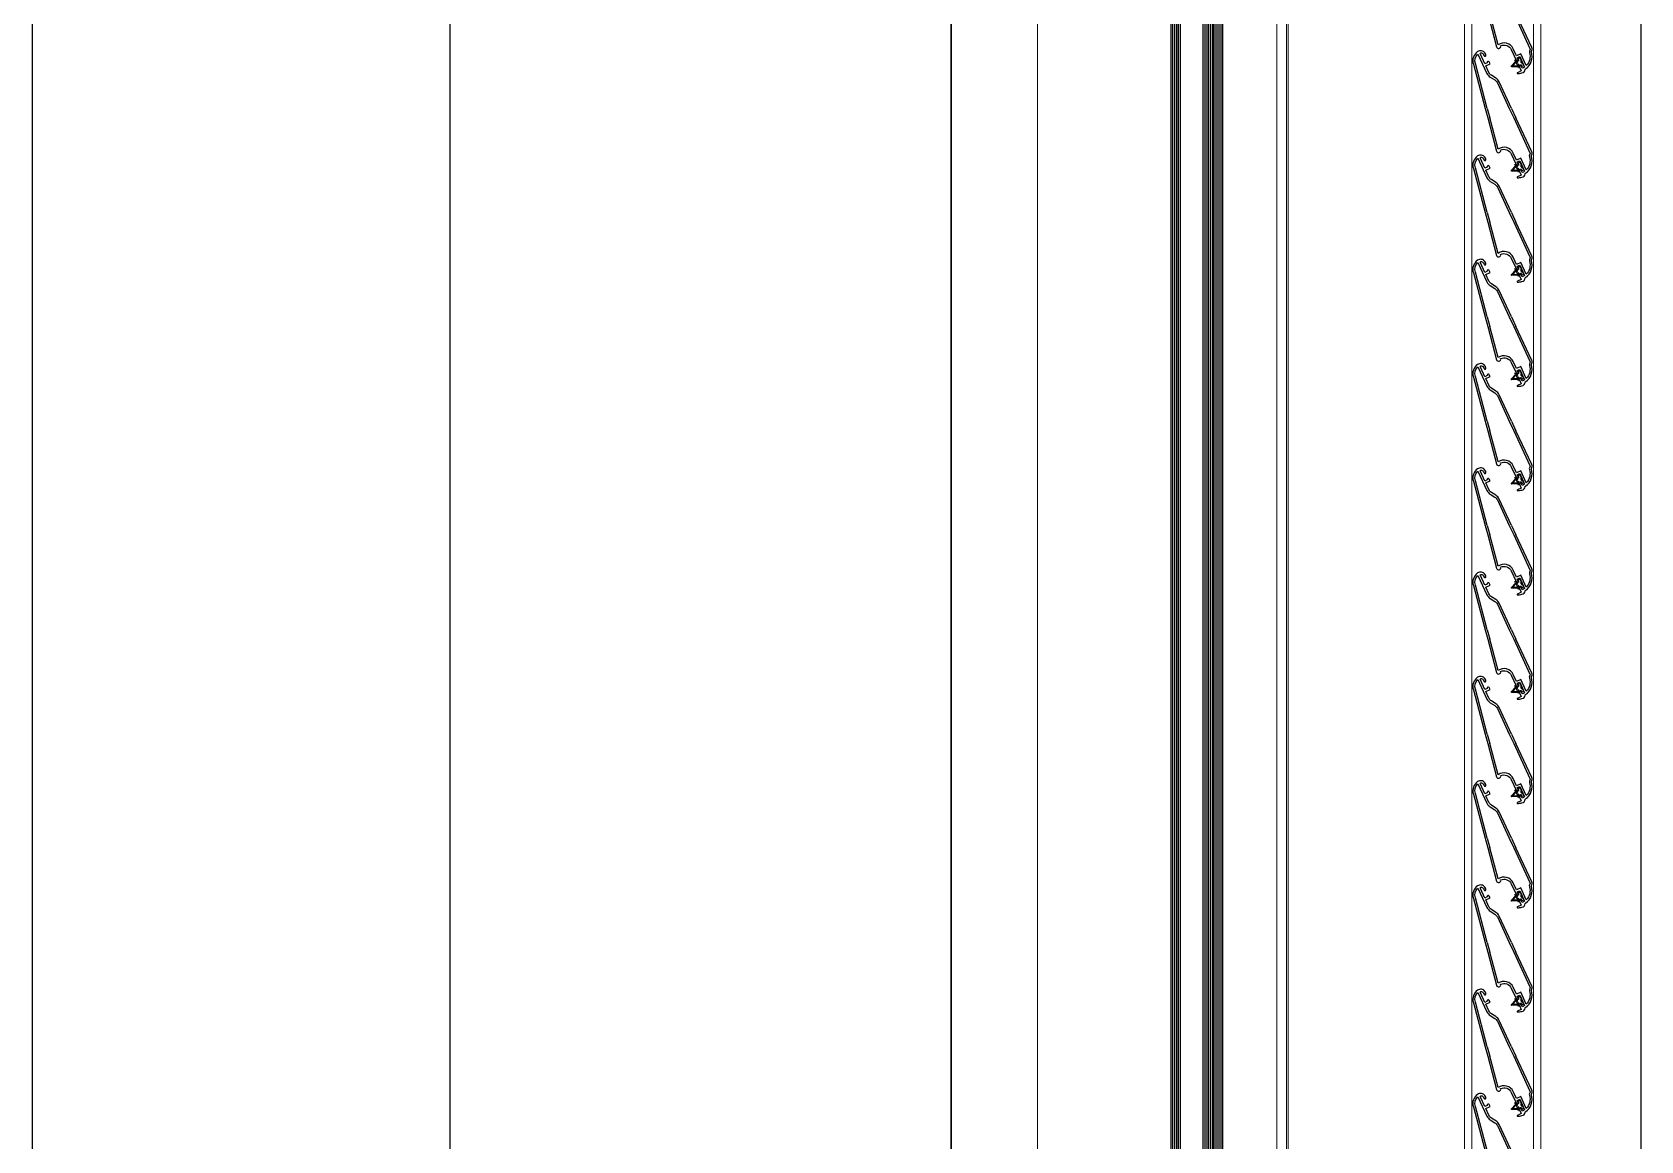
# Model space of a CAD drawing. Header units: millimetres. Extents: x 1251.1 to 1334.1, y 1577.6 to 1641.3.
# Drawn here: x 1298.861 to 1299.561, y 1598.32 to 1598.802 of the extents above; entities that cross this region are included whole.
import ezdxf

# ---------------------------------------------------------------- set-up
doc = ezdxf.new("R2010")
doc.units = ezdxf.units.MM
doc.linetypes.add('CONTINUA', pattern=[0])
for name, color, linetype in [('GUARNIZIONI', 252, 'Continuous'), ('MURATURA', 140, 'Continuous'), ('STACCIONATA', 35, 'Continuous')]:
    doc.layers.add(name, color=color, linetype=linetype)
for name, color, linetype, lineweight in [('PROIEZIONI - projections', 145, 'Continuous', 13), ('PROIEZIONI finissime - fine lines', 251, 'Continuous', 9), ('SEZIONI medie - small section', 2, 'Continuous', 25)]:
    doc.layers.add(name, color=color, linetype=linetype, lineweight=lineweight)
doc.layers.add('VETRATE sezioni - windows sections', color=7, linetype='Continuous', true_color=0x4d79ff)

msp = doc.modelspace()

# ---------------------------------------------------------------- linework, layer by layer
at = {"layer": 'GUARNIZIONI', "linetype": 'Continuous'}
for points in [[(1299.50963, 1598.78838), (1299.51014, 1598.78727), (1299.5094, 1598.78693), (1299.50901, 1598.78775), (1299.50826, 1598.7874), (1299.508, 1598.78796), (1299.50763, 1598.78779), (1299.50824, 1598.78648), (1299.50794, 1598.78634), (1299.5078, 1598.78664, 0.300966), (1299.50741, 1598.78688), (1299.50507, 1598.7868, -0.661886), (1299.50488, 1598.78721), (1299.50645, 1598.78895, 0.300966), (1299.50651, 1598.7894), (1299.50637, 1598.7897), (1299.50667, 1598.78984), (1299.50728, 1598.78853), (1299.50765, 1598.78871), (1299.50739, 1598.78927), (1299.50814, 1598.78962), (1299.50776, 1598.79044), (1299.5085, 1598.79079), (1299.50902, 1598.78968, 0.57735)], [(1299.50741, 1598.78721), (1299.50545, 1598.78714, -0.661886), (1299.50538, 1598.78728), (1299.5067, 1598.78873, -0.537319), (1299.50683, 1598.78871), (1299.50748, 1598.78733, -0.537319)], [(1299.50963, 1598.74303), (1299.51014, 1598.74192), (1299.5094, 1598.74157), (1299.50901, 1598.74239), (1299.50826, 1598.74204), (1299.508, 1598.74261), (1299.50763, 1598.74243), (1299.50824, 1598.74112), (1299.50794, 1598.74098), (1299.5078, 1598.74129, 0.300966), (1299.50741, 1598.74152), (1299.50507, 1598.74144, -0.661886), (1299.50488, 1598.74186), (1299.50645, 1598.74359, 0.300966), (1299.50651, 1598.74404), (1299.50637, 1598.74435), (1299.50667, 1598.74449), (1299.50728, 1598.74318), (1299.50765, 1598.74335), (1299.50739, 1598.74391), (1299.50814, 1598.74426), (1299.50776, 1598.74508), (1299.5085, 1598.74543), (1299.50902, 1598.74432, 0.57735)], [(1299.50741, 1598.74185), (1299.50545, 1598.74179, -0.661886), (1299.50538, 1598.74192), (1299.5067, 1598.74338, -0.537319), (1299.50683, 1598.74336), (1299.50748, 1598.74197, -0.537319)], [(1299.50963, 1598.69767), (1299.51014, 1598.69657), (1299.5094, 1598.69622), (1299.50901, 1598.69704), (1299.50826, 1598.69669), (1299.508, 1598.69725), (1299.50763, 1598.69708), (1299.50824, 1598.69577), (1299.50794, 1598.69563), (1299.5078, 1598.69593, 0.300966), (1299.50741, 1598.69617), (1299.50507, 1598.69609, -0.661886), (1299.50488, 1598.6965), (1299.50645, 1598.69824, 0.300966), (1299.50651, 1598.69869), (1299.50637, 1598.69899), (1299.50667, 1598.69913), (1299.50728, 1598.69782), (1299.50765, 1598.698), (1299.50739, 1598.69856), (1299.50814, 1598.69891), (1299.50776, 1598.69973), (1299.5085, 1598.70008), (1299.50902, 1598.69897, 0.57735)], [(1299.50741, 1598.6965), (1299.50545, 1598.69643, -0.661886), (1299.50538, 1598.69657), (1299.5067, 1598.69803, -0.537319), (1299.50683, 1598.69801), (1299.50748, 1598.69662, -0.537319)], [(1299.50963, 1598.65232), (1299.51014, 1598.65121), (1299.5094, 1598.65086), (1299.50901, 1598.65168), (1299.50826, 1598.65134), (1299.508, 1598.6519), (1299.50763, 1598.65172), (1299.50824, 1598.65041), (1299.50794, 1598.65027), (1299.5078, 1598.65058, 0.300966), (1299.50741, 1598.65082), (1299.50507, 1598.65073, -0.661886), (1299.50488, 1598.65115), (1299.50645, 1598.65289, 0.300966), (1299.50651, 1598.65334), (1299.50637, 1598.65364), (1299.50667, 1598.65378), (1299.50728, 1598.65247), (1299.50765, 1598.65264), (1299.50739, 1598.6532), (1299.50814, 1598.65355), (1299.50776, 1598.65437), (1299.5085, 1598.65472), (1299.50902, 1598.65361, 0.57735)], [(1299.50741, 1598.65115), (1299.50545, 1598.65108, -0.661886), (1299.50538, 1598.65121), (1299.5067, 1598.65267, -0.537319), (1299.50683, 1598.65265), (1299.50748, 1598.65126, -0.537319)], [(1299.50963, 1598.60697), (1299.51014, 1598.60586), (1299.5094, 1598.60551), (1299.50901, 1598.60633), (1299.50826, 1598.60598), (1299.508, 1598.60654), (1299.50763, 1598.60637), (1299.50824, 1598.60506), (1299.50794, 1598.60492), (1299.5078, 1598.60522, 0.300966), (1299.50741, 1598.60546), (1299.50507, 1598.60538, -0.661886), (1299.50488, 1598.60579), (1299.50645, 1598.60753, 0.300966), (1299.50651, 1598.60798), (1299.50637, 1598.60828), (1299.50667, 1598.60842), (1299.50728, 1598.60712), (1299.50765, 1598.60729), (1299.50739, 1598.60785), (1299.50814, 1598.6082), (1299.50776, 1598.60902), (1299.5085, 1598.60937), (1299.50902, 1598.60826, 0.57735)], [(1299.50741, 1598.60579), (1299.50545, 1598.60572, -0.661886), (1299.50538, 1598.60586), (1299.5067, 1598.60732, -0.537319), (1299.50683, 1598.6073), (1299.50748, 1598.60591, -0.537319)], [(1299.50963, 1598.56161), (1299.51014, 1598.5605), (1299.5094, 1598.56015), (1299.50901, 1598.56098), (1299.50826, 1598.56063), (1299.508, 1598.56119), (1299.50763, 1598.56101), (1299.50824, 1598.55971), (1299.50794, 1598.55957), (1299.5078, 1598.55987, 0.300966), (1299.50741, 1598.56011), (1299.50507, 1598.56002, -0.661886), (1299.50488, 1598.56044), (1299.50645, 1598.56218, 0.300966), (1299.50651, 1598.56263), (1299.50637, 1598.56293), (1299.50667, 1598.56307), (1299.50728, 1598.56176), (1299.50765, 1598.56193), (1299.50739, 1598.5625), (1299.50814, 1598.56284), (1299.50776, 1598.56367), (1299.5085, 1598.56401), (1299.50902, 1598.56291, 0.57735)], [(1299.50741, 1598.56044), (1299.50545, 1598.56037, -0.661886), (1299.50538, 1598.56051), (1299.5067, 1598.56196, -0.537319), (1299.50683, 1598.56194), (1299.50748, 1598.56055, -0.537319)], [(1299.50963, 1598.51626), (1299.51014, 1598.51515), (1299.5094, 1598.5148), (1299.50901, 1598.51562), (1299.50826, 1598.51527), (1299.508, 1598.51583), (1299.50763, 1598.51566), (1299.50824, 1598.51435), (1299.50794, 1598.51421), (1299.5078, 1598.51451, 0.300966), (1299.50741, 1598.51475), (1299.50507, 1598.51467, -0.661886), (1299.50488, 1598.51508), (1299.50645, 1598.51682, 0.300966), (1299.50651, 1598.51727), (1299.50637, 1598.51757), (1299.50667, 1598.51771), (1299.50728, 1598.51641), (1299.50765, 1598.51658), (1299.50739, 1598.51714), (1299.50814, 1598.51749), (1299.50776, 1598.51831), (1299.5085, 1598.51866), (1299.50902, 1598.51755, 0.57735)], [(1299.50741, 1598.51508), (1299.50545, 1598.51501, -0.661886), (1299.50538, 1598.51515), (1299.5067, 1598.51661, -0.537319), (1299.50683, 1598.51659), (1299.50748, 1598.5152, -0.537319)], [(1299.50963, 1598.4709), (1299.51014, 1598.46979), (1299.5094, 1598.46944), (1299.50901, 1598.47027), (1299.50826, 1598.46992), (1299.508, 1598.47048), (1299.50763, 1598.4703), (1299.50824, 1598.469), (1299.50794, 1598.46886), (1299.5078, 1598.46916, 0.300966), (1299.50741, 1598.4694), (1299.50507, 1598.46932, -0.661886), (1299.50488, 1598.46973), (1299.50645, 1598.47147, 0.300966), (1299.50651, 1598.47192), (1299.50637, 1598.47222), (1299.50667, 1598.47236), (1299.50728, 1598.47105), (1299.50765, 1598.47123), (1299.50739, 1598.47179), (1299.50814, 1598.47213), (1299.50776, 1598.47296), (1299.5085, 1598.47331), (1299.50902, 1598.4722, 0.57735)], [(1299.50741, 1598.46973), (1299.50545, 1598.46966, -0.661886), (1299.50538, 1598.4698), (1299.5067, 1598.47125, -0.537319), (1299.50683, 1598.47123), (1299.50748, 1598.46984, -0.537319)], [(1299.50963, 1598.42555), (1299.51014, 1598.42444), (1299.5094, 1598.42409), (1299.50901, 1598.42491), (1299.50826, 1598.42456), (1299.508, 1598.42512), (1299.50763, 1598.42495), (1299.50824, 1598.42364), (1299.50794, 1598.4235), (1299.5078, 1598.4238, 0.300966), (1299.50741, 1598.42404), (1299.50507, 1598.42396, -0.661886), (1299.50488, 1598.42437), (1299.50645, 1598.42611, 0.300966), (1299.50651, 1598.42656), (1299.50637, 1598.42687), (1299.50667, 1598.427), (1299.50728, 1598.4257), (1299.50765, 1598.42587), (1299.50739, 1598.42643), (1299.50814, 1598.42678), (1299.50776, 1598.4276), (1299.5085, 1598.42795), (1299.50902, 1598.42684, 0.57735)], [(1299.50741, 1598.42437), (1299.50545, 1598.4243, -0.661886), (1299.50538, 1598.42444), (1299.5067, 1598.4259, -0.537319), (1299.50683, 1598.42588), (1299.50748, 1598.42449, -0.537319)], [(1299.50963, 1598.38019), (1299.51014, 1598.37908), (1299.5094, 1598.37874), (1299.50901, 1598.37956), (1299.50826, 1598.37921), (1299.508, 1598.37977), (1299.50763, 1598.3796), (1299.50824, 1598.37829), (1299.50794, 1598.37815), (1299.5078, 1598.37845, 0.300966), (1299.50741, 1598.37869), (1299.50507, 1598.37861, -0.661886), (1299.50488, 1598.37902), (1299.50645, 1598.38076, 0.300966), (1299.50651, 1598.38121), (1299.50637, 1598.38151), (1299.50667, 1598.38165), (1299.50728, 1598.38034), (1299.50765, 1598.38052), (1299.50739, 1598.38108), (1299.50814, 1598.38143), (1299.50776, 1598.38225), (1299.5085, 1598.3826), (1299.50902, 1598.38149, 0.57735)], [(1299.50741, 1598.37902), (1299.50545, 1598.37895, -0.661886), (1299.50538, 1598.37909), (1299.5067, 1598.38054, -0.537319), (1299.50683, 1598.38052), (1299.50748, 1598.37914, -0.537319)], [(1299.50963, 1598.33484), (1299.51014, 1598.33373), (1299.5094, 1598.33338), (1299.50901, 1598.3342), (1299.50826, 1598.33385), (1299.508, 1598.33441), (1299.50763, 1598.33424), (1299.50824, 1598.33293), (1299.50794, 1598.33279), (1299.5078, 1598.3331, 0.300966), (1299.50741, 1598.33333), (1299.50507, 1598.33325, -0.661886), (1299.50488, 1598.33366), (1299.50645, 1598.3354, 0.300966), (1299.50651, 1598.33585), (1299.50637, 1598.33616), (1299.50667, 1598.3363), (1299.50728, 1598.33499), (1299.50765, 1598.33516), (1299.50739, 1598.33572), (1299.50814, 1598.33607), (1299.50776, 1598.33689), (1299.5085, 1598.33724), (1299.50902, 1598.33613, 0.57735)], [(1299.50741, 1598.33366), (1299.50545, 1598.3336, -0.661886), (1299.50538, 1598.33373), (1299.5067, 1598.33519, -0.537319), (1299.50683, 1598.33517), (1299.50748, 1598.33378, -0.537319)]]:
    msp.add_lwpolyline(points, format="xyb", close=True, dxfattribs=at)
at = {"layer": 'MURATURA', "linetype": 'ByBlock'}
for p, q in [((1299.26113, 1604.12184), (1299.26113, 1597.22184)), ((1299.26113, 1603.82184), (1299.26113, 1597.22184)), ((1299.26113, 1597.52184), (1299.26113, 1600.52184)), ((1299.56113, 1600.52184), (1299.56113, 1597.52184)), ((1299.56113, 1598.92621), (1299.56113, 1598.62621)), ((1299.56113, 1598.62621), (1299.56113, 1598.32621))]:
    msp.add_line(p, q, dxfattribs=at)
at = {"layer": 'PROIEZIONI - projections'}
msp.add_line((1299.29863, 1599.50123), (1299.29863, 1598.21201), dxfattribs=at)
at = {"layer": 'PROIEZIONI finissime - fine lines'}
for p, q in [((1299.40695, 1599.45308), (1299.40695, 1598.21201)), ((1299.40282, 1599.44895), (1299.40282, 1598.21257)), ((1299.40777, 1599.44895), (1299.40777, 1598.21201)), ((1299.48446, 1599.44195), (1299.48446, 1598.26273)), ((1299.48768, 1599.39878), (1299.48768, 1598.25832)), ((1299.51448, 1599.39878), (1299.51448, 1598.2624)), ((1299.51769, 1599.39824), (1299.51769, 1598.26273))]:
    msp.add_line(p, q, dxfattribs=at)
at = {"layer": 'SEZIONI medie - small section'}
for p, q in [((1299.50668, 1598.78925), (1299.50655, 1598.78925)), ((1299.50668, 1598.78925), (1299.50655, 1598.78925)), ((1299.49341, 1598.76877), (1299.49452, 1598.76465)), ((1299.49435, 1598.76877), (1299.49545, 1598.76465)), ((1299.5039, 1598.76877), (1299.50582, 1598.76465)), ((1299.5049, 1598.76877), (1299.50682, 1598.76465)), ((1299.50668, 1598.7439), (1299.50655, 1598.7439)), ((1299.50668, 1598.7439), (1299.50655, 1598.7439)), ((1299.49341, 1598.72341), (1299.49452, 1598.71929)), ((1299.49435, 1598.72341), (1299.49545, 1598.71929)), ((1299.5039, 1598.72341), (1299.50582, 1598.71929)), ((1299.5049, 1598.72341), (1299.50682, 1598.71929)), ((1299.50668, 1598.69854), (1299.50655, 1598.69854)), ((1299.50668, 1598.69854), (1299.50655, 1598.69854)), ((1299.49341, 1598.67806), (1299.49452, 1598.67394)), ((1299.49435, 1598.67806), (1299.49545, 1598.67394)), ((1299.5039, 1598.67806), (1299.50582, 1598.67394)), ((1299.5049, 1598.67806), (1299.50682, 1598.67394)), ((1299.50668, 1598.65319), (1299.50655, 1598.65319)), ((1299.50668, 1598.65319), (1299.50655, 1598.65319)), ((1299.49341, 1598.63271), (1299.49452, 1598.62858)), ((1299.49435, 1598.63271), (1299.49545, 1598.62858)), ((1299.5039, 1598.63271), (1299.50582, 1598.62858)), ((1299.5049, 1598.63271), (1299.50682, 1598.62858)), ((1299.50668, 1598.60783), (1299.50655, 1598.60783)), ((1299.50668, 1598.60783), (1299.50655, 1598.60783)), ((1299.49341, 1598.58735), (1299.49452, 1598.58323)), ((1299.49435, 1598.58735), (1299.49545, 1598.58323)), ((1299.5039, 1598.58735), (1299.50582, 1598.58323)), ((1299.5049, 1598.58735), (1299.50682, 1598.58323)), ((1299.50668, 1598.56248), (1299.50655, 1598.56248)), ((1299.50668, 1598.56248), (1299.50655, 1598.56248)), ((1299.49341, 1598.542), (1299.49452, 1598.53787)), ((1299.49435, 1598.542), (1299.49545, 1598.53787)), ((1299.5039, 1598.542), (1299.50582, 1598.53787)), ((1299.5049, 1598.542), (1299.50682, 1598.53787)), ((1299.50668, 1598.51713), (1299.50655, 1598.51713)), ((1299.50668, 1598.51713), (1299.50655, 1598.51713)), ((1299.49341, 1598.49664), (1299.49452, 1598.49252)), ((1299.49435, 1598.49664), (1299.49545, 1598.49252)), ((1299.5039, 1598.49664), (1299.50582, 1598.49252)), ((1299.5049, 1598.49664), (1299.50682, 1598.49252)), ((1299.50668, 1598.47177), (1299.50655, 1598.47177)), ((1299.50668, 1598.47177), (1299.50655, 1598.47177)), ((1299.49341, 1598.45129), (1299.49452, 1598.44716)), ((1299.49435, 1598.45129), (1299.49545, 1598.44716)), ((1299.5039, 1598.45129), (1299.50582, 1598.44716)), ((1299.5049, 1598.45129), (1299.50682, 1598.44716)), ((1299.50668, 1598.42642), (1299.50655, 1598.42642)), ((1299.50668, 1598.42642), (1299.50655, 1598.42642)), ((1299.49341, 1598.40593), (1299.49452, 1598.40181)), ((1299.49435, 1598.40593), (1299.49545, 1598.40181)), ((1299.5039, 1598.40593), (1299.50582, 1598.40181)), ((1299.5049, 1598.40593), (1299.50682, 1598.40181)), ((1299.50668, 1598.38106), (1299.50655, 1598.38106)), ((1299.50668, 1598.38106), (1299.50655, 1598.38106)), ((1299.49341, 1598.36058), (1299.49452, 1598.35646)), ((1299.49435, 1598.36058), (1299.49545, 1598.35646)), ((1299.5039, 1598.36058), (1299.50582, 1598.35646)), ((1299.5049, 1598.36058), (1299.50682, 1598.35646)), ((1299.50668, 1598.33571), (1299.50655, 1598.33571)), ((1299.50668, 1598.33571), (1299.50655, 1598.33571))]:
    msp.add_line(p, q, dxfattribs=at)
at = {"layer": 'SEZIONI medie - small section', "linetype": 'CONTINUA'}
for points in [[(1299.49452, 1598.81), (1299.49839, 1598.79553, 0.995839), (1299.50015, 1598.79599, -0.415493), (1299.50476, 1598.79432), (1299.50689, 1598.78976, 1), (1299.50771, 1598.79014), (1299.5074, 1598.79082), (1299.50844, 1598.79131), (1299.51057, 1598.78675, -0.05175), (1299.50956, 1598.78619), (1299.50914, 1598.78708, 1), (1299.50832, 1598.7867), (1299.50909, 1598.78505), (1299.50743, 1598.78428, 0.812265), (1299.50751, 1598.78392, 0.061525), (1299.50931, 1598.78418, 0.371656), (1299.51083, 1598.78571, -0.233805), (1299.51094, 1598.7859, 0.336972), (1299.51353, 1598.79335, -0.236959), (1299.51357, 1598.79357, 0.269424), (1299.51372, 1598.79522), (1299.50682, 1598.81)], [(1299.50582, 1598.81), (1299.51289, 1598.79484, -0.269424), (1299.51283, 1598.79409, 0.236959), (1299.51267, 1598.79307, -0.283155), (1299.51129, 1598.78735), (1299.50888, 1598.79251), (1299.50702, 1598.79164), (1299.50559, 1598.7947, 0.468429), (1299.49909, 1598.79642), (1299.49545, 1598.81)], [(1299.5049, 1598.76877), (1299.49953, 1598.78028, 0.144406), (1299.49811, 1598.78189), (1299.49611, 1598.78315, -0.144406), (1299.49503, 1598.78437), (1299.49367, 1598.78729), (1299.49554, 1598.78816), (1299.49516, 1598.78898, 1), (1299.49434, 1598.7886), (1299.49329, 1598.78811), (1299.49134, 1598.79229, -0.648232), (1299.49183, 1598.79286, -0.213422), (1299.4927, 1598.79211), (1299.49291, 1598.79166, 1), (1299.49373, 1598.79204), (1299.49352, 1598.79249, 0.414214), (1299.49045, 1598.79361), (1299.49012, 1598.79346, 0.323321), (1299.48827, 1598.78797), (1299.49341, 1598.76877)], [(1299.49435, 1598.76877), (1299.48914, 1598.78822, -0.292229), (1299.49028, 1598.79242), (1299.49421, 1598.78399, 0.144406), (1299.49563, 1598.78238), (1299.49763, 1598.78112, -0.144406), (1299.49871, 1598.7799), (1299.5039, 1598.76877)], [(1299.49452, 1598.76465), (1299.49839, 1598.75017, 0.995839), (1299.50015, 1598.75063, -0.415493), (1299.50476, 1598.74897), (1299.50689, 1598.74441, 1), (1299.50771, 1598.74479), (1299.5074, 1598.74546), (1299.50844, 1598.74595), (1299.51057, 1598.7414, -0.05175), (1299.50956, 1598.74083), (1299.50914, 1598.74173, 1), (1299.50832, 1598.74134), (1299.50909, 1598.7397), (1299.50743, 1598.73893, 0.812265), (1299.50751, 1598.73856, 0.061525), (1299.50931, 1598.73883, 0.371656), (1299.51083, 1598.74036, -0.233805), (1299.51094, 1598.74055, 0.336972), (1299.51353, 1598.74799, -0.236959), (1299.51357, 1598.74821, 0.269424), (1299.51372, 1598.74986), (1299.50682, 1598.76465)], [(1299.50582, 1598.76465), (1299.51289, 1598.74948, -0.269424), (1299.51283, 1598.74874, 0.236959), (1299.51267, 1598.74771, -0.283155), (1299.51129, 1598.742), (1299.50888, 1598.74716), (1299.50702, 1598.74628), (1299.50559, 1598.74935, 0.468429), (1299.49909, 1598.75106), (1299.49545, 1598.76465)], [(1299.5049, 1598.72341), (1299.49953, 1598.73493, 0.144406), (1299.49811, 1598.73654), (1299.49611, 1598.73779, -0.144406), (1299.49503, 1598.73902), (1299.49367, 1598.74193), (1299.49554, 1598.7428), (1299.49516, 1598.74362, 1), (1299.49434, 1598.74324), (1299.49329, 1598.74275), (1299.49134, 1598.74693, -0.648232), (1299.49183, 1598.7475, -0.213422), (1299.4927, 1598.74675), (1299.49291, 1598.74631, 1), (1299.49373, 1598.74669), (1299.49352, 1598.74714, 0.414214), (1299.49045, 1598.74825), (1299.49012, 1598.7481, 0.323321), (1299.48827, 1598.74261), (1299.49341, 1598.72341)], [(1299.49435, 1598.72341), (1299.48914, 1598.74286, -0.292229), (1299.49028, 1598.74706), (1299.49421, 1598.73863, 0.144406), (1299.49563, 1598.73702), (1299.49763, 1598.73577, -0.144406), (1299.49871, 1598.73454), (1299.5039, 1598.72341)], [(1299.49452, 1598.71929), (1299.49839, 1598.70482, 0.995839), (1299.50015, 1598.70528, -0.415493), (1299.50476, 1598.70361), (1299.50689, 1598.69905, 1), (1299.50771, 1598.69944), (1299.5074, 1598.70011), (1299.50844, 1598.7006), (1299.51057, 1598.69604, -0.05175), (1299.50956, 1598.69548), (1299.50914, 1598.69637, 1), (1299.50832, 1598.69599), (1299.50909, 1598.69434), (1299.50743, 1598.69357, 0.812265), (1299.50751, 1598.69321, 0.061525), (1299.50931, 1598.69347, 0.371656), (1299.51083, 1598.69501, -0.233805), (1299.51094, 1598.6952, 0.336972), (1299.51353, 1598.70264, -0.236959), (1299.51357, 1598.70286, 0.269424), (1299.51372, 1598.70451), (1299.50682, 1598.71929)], [(1299.50582, 1598.71929), (1299.51289, 1598.70413, -0.269424), (1299.51283, 1598.70338, 0.236959), (1299.51267, 1598.70236, -0.283155), (1299.51129, 1598.69665), (1299.50888, 1598.7018), (1299.50702, 1598.70093), (1299.50559, 1598.70399, 0.468429), (1299.49909, 1598.70571), (1299.49545, 1598.71929)], [(1299.5049, 1598.67806), (1299.49953, 1598.68957, 0.144406), (1299.49811, 1598.69118), (1299.49611, 1598.69244, -0.144406), (1299.49503, 1598.69366), (1299.49367, 1598.69658), (1299.49554, 1598.69745), (1299.49516, 1598.69827, 1), (1299.49434, 1598.69789), (1299.49329, 1598.6974), (1299.49134, 1598.70158, -0.648232), (1299.49183, 1598.70215, -0.213422), (1299.4927, 1598.7014), (1299.49291, 1598.70095, 1), (1299.49373, 1598.70133), (1299.49352, 1598.70178, 0.414214), (1299.49045, 1598.7029), (1299.49012, 1598.70275, 0.323321), (1299.48827, 1598.69726), (1299.49341, 1598.67806)], [(1299.49435, 1598.67806), (1299.48914, 1598.69751, -0.292229), (1299.49028, 1598.70171), (1299.49421, 1598.69328, 0.144406), (1299.49563, 1598.69167), (1299.49763, 1598.69041, -0.144406), (1299.49871, 1598.68919), (1299.5039, 1598.67806)], [(1299.49452, 1598.67394), (1299.49839, 1598.65946, 0.995839), (1299.50015, 1598.65993, -0.415493), (1299.50476, 1598.65826), (1299.50689, 1598.6537, 1), (1299.50771, 1598.65408), (1299.5074, 1598.65475), (1299.50844, 1598.65524), (1299.51057, 1598.65069, -0.05175), (1299.50956, 1598.65012), (1299.50914, 1598.65102, 1), (1299.50832, 1598.65063), (1299.50909, 1598.64899), (1299.50743, 1598.64822, 0.812265), (1299.50751, 1598.64785, 0.061525), (1299.50931, 1598.64812, 0.371656), (1299.51083, 1598.64965, -0.233805), (1299.51094, 1598.64984, 0.336972), (1299.51353, 1598.65729, -0.236959), (1299.51357, 1598.65751, 0.269424), (1299.51372, 1598.65916), (1299.50682, 1598.67394)], [(1299.50582, 1598.67394), (1299.51289, 1598.65877, -0.269424), (1299.51283, 1598.65803, 0.236959), (1299.51267, 1598.65701, -0.283155), (1299.51129, 1598.65129), (1299.50888, 1598.65645), (1299.50702, 1598.65558), (1299.50559, 1598.65864, 0.468429), (1299.49909, 1598.66036), (1299.49545, 1598.67394)], [(1299.5049, 1598.63271), (1299.49953, 1598.64422, 0.144406), (1299.49811, 1598.64583), (1299.49611, 1598.64708, -0.144406), (1299.49503, 1598.64831), (1299.49367, 1598.65122), (1299.49554, 1598.65209), (1299.49516, 1598.65292, 1), (1299.49434, 1598.65253), (1299.49329, 1598.65204), (1299.49134, 1598.65623, -0.648232), (1299.49183, 1598.65679, -0.213422), (1299.4927, 1598.65605), (1299.49291, 1598.6556, 1), (1299.49373, 1598.65598), (1299.49352, 1598.65643, 0.414214), (1299.49045, 1598.65755), (1299.49012, 1598.65739, 0.323321), (1299.48827, 1598.6519), (1299.49341, 1598.63271)], [(1299.49435, 1598.63271), (1299.48914, 1598.65216, -0.292229), (1299.49028, 1598.65636), (1299.49421, 1598.64792, 0.144406), (1299.49563, 1598.64632), (1299.49763, 1598.64506, -0.144406), (1299.49871, 1598.64384), (1299.5039, 1598.63271)], [(1299.49452, 1598.62858), (1299.49839, 1598.61411, 0.995839), (1299.50015, 1598.61457, -0.415493), (1299.50476, 1598.6129), (1299.50689, 1598.60834, 1), (1299.50771, 1598.60873), (1299.5074, 1598.6094), (1299.50844, 1598.60989), (1299.51057, 1598.60533, -0.05175), (1299.50956, 1598.60477), (1299.50914, 1598.60566, 1), (1299.50832, 1598.60528), (1299.50909, 1598.60363), (1299.50743, 1598.60286, 0.812265), (1299.50751, 1598.6025, 0.061525), (1299.50931, 1598.60276, 0.371656), (1299.51083, 1598.6043, -0.233805), (1299.51094, 1598.60449, 0.336972), (1299.51353, 1598.61193, -0.236959), (1299.51357, 1598.61215, 0.269424), (1299.51372, 1598.6138), (1299.50682, 1598.62858)], [(1299.50582, 1598.62858), (1299.51289, 1598.61342, -0.269424), (1299.51283, 1598.61268, 0.236959), (1299.51267, 1598.61165, -0.283155), (1299.51129, 1598.60594), (1299.50888, 1598.61109), (1299.50702, 1598.61022), (1299.50559, 1598.61329, 0.468429), (1299.49909, 1598.615), (1299.49545, 1598.62858)], [(1299.5049, 1598.58735), (1299.49953, 1598.59886, 0.144406), (1299.49811, 1598.60047), (1299.49611, 1598.60173, -0.144406), (1299.49503, 1598.60295), (1299.49367, 1598.60587), (1299.49554, 1598.60674), (1299.49516, 1598.60756, 1), (1299.49434, 1598.60718), (1299.49329, 1598.60669), (1299.49134, 1598.61087, -0.648232), (1299.49183, 1598.61144, -0.213422), (1299.4927, 1598.61069), (1299.49291, 1598.61024, 1), (1299.49373, 1598.61063), (1299.49352, 1598.61107, 0.414214), (1299.49045, 1598.61219), (1299.49012, 1598.61204, 0.323321), (1299.48827, 1598.60655), (1299.49341, 1598.58735)], [(1299.49435, 1598.58735), (1299.48914, 1598.6068, -0.292229), (1299.49028, 1598.611), (1299.49421, 1598.60257, 0.144406), (1299.49563, 1598.60096), (1299.49763, 1598.59971, -0.144406), (1299.49871, 1598.59848), (1299.5039, 1598.58735)], [(1299.49452, 1598.58323), (1299.49839, 1598.56875, 0.995839), (1299.50015, 1598.56922, -0.415493), (1299.50476, 1598.56755), (1299.50689, 1598.56299, 1), (1299.50771, 1598.56337), (1299.5074, 1598.56404), (1299.50844, 1598.56453), (1299.51057, 1598.55998, -0.05175), (1299.50956, 1598.55941), (1299.50914, 1598.56031, 1), (1299.50832, 1598.55992), (1299.50909, 1598.55828), (1299.50743, 1598.55751, 0.812265), (1299.50751, 1598.55714, 0.061525), (1299.50931, 1598.55741, 0.371656), (1299.51083, 1598.55894, -0.233805), (1299.51094, 1598.55913, 0.336972), (1299.51353, 1598.56658, -0.236959), (1299.51357, 1598.5668, 0.269424), (1299.51372, 1598.56845), (1299.50682, 1598.58323)], [(1299.50582, 1598.58323), (1299.51289, 1598.56806, -0.269424), (1299.51283, 1598.56732, 0.236959), (1299.51267, 1598.5663, -0.283155), (1299.51129, 1598.56058), (1299.50888, 1598.56574), (1299.50702, 1598.56487), (1299.50559, 1598.56793, 0.468429), (1299.49909, 1598.56965), (1299.49545, 1598.58323)], [(1299.5049, 1598.542), (1299.49953, 1598.55351, 0.144406), (1299.49811, 1598.55512), (1299.49611, 1598.55637, -0.144406), (1299.49503, 1598.5576), (1299.49367, 1598.56051), (1299.49554, 1598.56138), (1299.49516, 1598.56221, 1), (1299.49434, 1598.56182), (1299.49329, 1598.56134), (1299.49134, 1598.56552, -0.648232), (1299.49183, 1598.56609, -0.213422), (1299.4927, 1598.56534), (1299.49291, 1598.56489, 1), (1299.49373, 1598.56527), (1299.49352, 1598.56572, 0.414214), (1299.49045, 1598.56684), (1299.49012, 1598.56668, 0.323321), (1299.48827, 1598.56119), (1299.49341, 1598.542)], [(1299.49435, 1598.542), (1299.48914, 1598.56145, -0.292229), (1299.49028, 1598.56565), (1299.49421, 1598.55722, 0.144406), (1299.49563, 1598.55561), (1299.49763, 1598.55435, -0.144406), (1299.49871, 1598.55313), (1299.5039, 1598.542)], [(1299.49452, 1598.53787), (1299.49839, 1598.5234, 0.995839), (1299.50015, 1598.52386, -0.415493), (1299.50476, 1598.52219), (1299.50689, 1598.51763, 1), (1299.50771, 1598.51802), (1299.5074, 1598.51869), (1299.50844, 1598.51918), (1299.51057, 1598.51462, -0.05175), (1299.50956, 1598.51406), (1299.50914, 1598.51495, 1), (1299.50832, 1598.51457), (1299.50909, 1598.51293), (1299.50743, 1598.51215, 0.812265), (1299.50751, 1598.51179, 0.061525), (1299.50931, 1598.51205, 0.371656), (1299.51083, 1598.51359, -0.233805), (1299.51094, 1598.51378, 0.336972), (1299.51353, 1598.52122, -0.236959), (1299.51357, 1598.52144, 0.269424), (1299.51372, 1598.52309), (1299.50682, 1598.53787)], [(1299.50582, 1598.53787), (1299.51289, 1598.52271, -0.269424), (1299.51283, 1598.52197, 0.236959), (1299.51267, 1598.52094, -0.283155), (1299.51129, 1598.51523), (1299.50888, 1598.52038), (1299.50702, 1598.51951), (1299.50559, 1598.52258, 0.468429), (1299.49909, 1598.52429), (1299.49545, 1598.53787)], [(1299.5049, 1598.49664), (1299.49953, 1598.50816, 0.144406), (1299.49811, 1598.50976), (1299.49611, 1598.51102, -0.144406), (1299.49503, 1598.51224), (1299.49367, 1598.51516), (1299.49554, 1598.51603), (1299.49516, 1598.51685, 1), (1299.49434, 1598.51647), (1299.49329, 1598.51598), (1299.49134, 1598.52016, -0.648232), (1299.49183, 1598.52073, -0.213422), (1299.4927, 1598.51998), (1299.49291, 1598.51953, 1), (1299.49373, 1598.51992), (1299.49352, 1598.52036, 0.414214), (1299.49045, 1598.52148), (1299.49012, 1598.52133, 0.323321), (1299.48827, 1598.51584), (1299.49341, 1598.49664)], [(1299.49435, 1598.49664), (1299.48914, 1598.51609, -0.292229), (1299.49028, 1598.52029), (1299.49421, 1598.51186, 0.144406), (1299.49563, 1598.51025), (1299.49763, 1598.509, -0.144406), (1299.49871, 1598.50777), (1299.5039, 1598.49664)], [(1299.49452, 1598.49252), (1299.49839, 1598.47805, 0.995839), (1299.50015, 1598.47851, -0.415493), (1299.50476, 1598.47684), (1299.50689, 1598.47228, 1), (1299.50771, 1598.47266), (1299.5074, 1598.47334), (1299.50844, 1598.47382), (1299.51057, 1598.46927, -0.05175), (1299.50956, 1598.4687), (1299.50914, 1598.4696, 1), (1299.50832, 1598.46922), (1299.50909, 1598.46757), (1299.50743, 1598.4668, 0.812265), (1299.50751, 1598.46643, 0.061525), (1299.50931, 1598.4667, 0.371656), (1299.51083, 1598.46823, -0.233805), (1299.51094, 1598.46842, 0.336972), (1299.51353, 1598.47587, -0.236959), (1299.51357, 1598.47609, 0.269424), (1299.51372, 1598.47774), (1299.50682, 1598.49252)], [(1299.50582, 1598.49252), (1299.51289, 1598.47735, -0.269424), (1299.51283, 1598.47661, 0.236959), (1299.51267, 1598.47559, -0.283155), (1299.51129, 1598.46987), (1299.50888, 1598.47503), (1299.50702, 1598.47416), (1299.50559, 1598.47722, 0.468429), (1299.49909, 1598.47894), (1299.49545, 1598.49252)], [(1299.5049, 1598.45129), (1299.49953, 1598.4628, 0.144406), (1299.49811, 1598.46441), (1299.49611, 1598.46567, -0.144406), (1299.49503, 1598.46689), (1299.49367, 1598.4698), (1299.49554, 1598.47068), (1299.49516, 1598.4715, 1), (1299.49434, 1598.47111), (1299.49329, 1598.47063), (1299.49134, 1598.47481, -0.648232), (1299.49183, 1598.47538, -0.213422), (1299.4927, 1598.47463), (1299.49291, 1598.47418, 1), (1299.49373, 1598.47456), (1299.49352, 1598.47501, 0.414214), (1299.49045, 1598.47613), (1299.49012, 1598.47597, 0.323321), (1299.48827, 1598.47049), (1299.49341, 1598.45129)], [(1299.49435, 1598.45129), (1299.48914, 1598.47074, -0.292229), (1299.49028, 1598.47494), (1299.49421, 1598.46651, 0.144406), (1299.49563, 1598.4649), (1299.49763, 1598.46364, -0.144406), (1299.49871, 1598.46242), (1299.5039, 1598.45129)], [(1299.49452, 1598.44716), (1299.49839, 1598.43269, 0.995839), (1299.50015, 1598.43315, -0.415493), (1299.50476, 1598.43148), (1299.50689, 1598.42693, 1), (1299.50771, 1598.42731), (1299.5074, 1598.42798), (1299.50844, 1598.42847), (1299.51057, 1598.42392, -0.05175), (1299.50956, 1598.42335), (1299.50914, 1598.42424, 1), (1299.50832, 1598.42386), (1299.50909, 1598.42222), (1299.50743, 1598.42144, 0.812265), (1299.50751, 1598.42108, 0.061525), (1299.50931, 1598.42134, 0.371656), (1299.51083, 1598.42288, -0.233805), (1299.51094, 1598.42307, 0.336972), (1299.51353, 1598.43051, -0.236959), (1299.51357, 1598.43073, 0.269424), (1299.51372, 1598.43238), (1299.50682, 1598.44716)], [(1299.50582, 1598.44716), (1299.51289, 1598.432, -0.269424), (1299.51283, 1598.43126, 0.236959), (1299.51267, 1598.43023, -0.283155), (1299.51129, 1598.42452), (1299.50888, 1598.42967), (1299.50702, 1598.4288), (1299.50559, 1598.43187, 0.468429), (1299.49909, 1598.43358), (1299.49545, 1598.44716)], [(1299.5049, 1598.40593), (1299.49953, 1598.41745, 0.144406), (1299.49811, 1598.41906), (1299.49611, 1598.42031, -0.144406), (1299.49503, 1598.42154), (1299.49367, 1598.42445), (1299.49554, 1598.42532), (1299.49516, 1598.42614, 1), (1299.49434, 1598.42576), (1299.49329, 1598.42527), (1299.49134, 1598.42945, -0.648232), (1299.49183, 1598.43002, -0.213422), (1299.4927, 1598.42927), (1299.49291, 1598.42882, 1), (1299.49373, 1598.42921), (1299.49352, 1598.42966, 0.414214), (1299.49045, 1598.43077), (1299.49012, 1598.43062, 0.323321), (1299.48827, 1598.42513), (1299.49341, 1598.40593)], [(1299.49435, 1598.40593), (1299.48914, 1598.42538, -0.292229), (1299.49028, 1598.42958), (1299.49421, 1598.42115, 0.144406), (1299.49563, 1598.41954), (1299.49763, 1598.41829, -0.144406), (1299.49871, 1598.41706), (1299.5039, 1598.40593)], [(1299.49452, 1598.40181), (1299.49839, 1598.38734, 0.995839), (1299.50015, 1598.3878, -0.415493), (1299.50476, 1598.38613), (1299.50689, 1598.38157, 1), (1299.50771, 1598.38195), (1299.5074, 1598.38263), (1299.50844, 1598.38311), (1299.51057, 1598.37856, -0.05175), (1299.50956, 1598.378), (1299.50914, 1598.37889, 1), (1299.50832, 1598.37851), (1299.50909, 1598.37686), (1299.50743, 1598.37609, 0.812265), (1299.50751, 1598.37573, 0.061525), (1299.50931, 1598.37599, 0.371656), (1299.51083, 1598.37752, -0.233805), (1299.51094, 1598.37771, 0.336972), (1299.51353, 1598.38516, -0.236959), (1299.51357, 1598.38538, 0.269424), (1299.51372, 1598.38703), (1299.50682, 1598.40181)], [(1299.50582, 1598.40181), (1299.51289, 1598.38665, -0.269424), (1299.51283, 1598.3859, 0.236959), (1299.51267, 1598.38488, -0.283155), (1299.51129, 1598.37916), (1299.50888, 1598.38432), (1299.50702, 1598.38345), (1299.50559, 1598.38651, 0.468429), (1299.49909, 1598.38823), (1299.49545, 1598.40181)], [(1299.5049, 1598.36058), (1299.49953, 1598.37209, 0.144406), (1299.49811, 1598.3737), (1299.49611, 1598.37496, -0.144406), (1299.49503, 1598.37618), (1299.49367, 1598.3791), (1299.49554, 1598.37997), (1299.49516, 1598.38079, 1), (1299.49434, 1598.38041), (1299.49329, 1598.37992), (1299.49134, 1598.3841, -0.648232), (1299.49183, 1598.38467, -0.213422), (1299.4927, 1598.38392), (1299.49291, 1598.38347, 1), (1299.49373, 1598.38385), (1299.49352, 1598.3843, 0.414214), (1299.49045, 1598.38542), (1299.49012, 1598.38526, 0.323321), (1299.48827, 1598.37978), (1299.49341, 1598.36058)], [(1299.49435, 1598.36058), (1299.48914, 1598.38003, -0.292229), (1299.49028, 1598.38423), (1299.49421, 1598.3758, 0.144406), (1299.49563, 1598.37419), (1299.49763, 1598.37293, -0.144406), (1299.49871, 1598.37171), (1299.5039, 1598.36058)], [(1299.49452, 1598.35646), (1299.49839, 1598.34198, 0.995839), (1299.50015, 1598.34244, -0.415493), (1299.50476, 1598.34077), (1299.50689, 1598.33622, 1), (1299.50771, 1598.3366), (1299.5074, 1598.33727), (1299.50844, 1598.33776), (1299.51057, 1598.33321, -0.05175), (1299.50956, 1598.33264), (1299.50914, 1598.33354, 1), (1299.50832, 1598.33315), (1299.50909, 1598.33151), (1299.50743, 1598.33073, 0.812265), (1299.50751, 1598.33037, 0.061525), (1299.50931, 1598.33064, 0.371656), (1299.51083, 1598.33217, -0.233805), (1299.51094, 1598.33236, 0.336972), (1299.51353, 1598.3398, -0.236959), (1299.51357, 1598.34002, 0.269424), (1299.51372, 1598.34167), (1299.50682, 1598.35646)], [(1299.50582, 1598.35646), (1299.51289, 1598.34129, -0.269424), (1299.51283, 1598.34055, 0.236959), (1299.51267, 1598.33952, -0.283155), (1299.51129, 1598.33381), (1299.50888, 1598.33897), (1299.50702, 1598.33809), (1299.50559, 1598.34116, 0.468429), (1299.49909, 1598.34287), (1299.49545, 1598.35646)], [(1299.51372, 1598.29632), (1299.49953, 1598.32674, 0.144406), (1299.49811, 1598.32835), (1299.49611, 1598.3296, -0.144406), (1299.49503, 1598.33083), (1299.49367, 1598.33374), (1299.49554, 1598.33461), (1299.49516, 1598.33543, 1), (1299.49434, 1598.33505), (1299.49329, 1598.33456), (1299.49134, 1598.33874, -0.648232), (1299.49183, 1598.33931, -0.213422), (1299.4927, 1598.33856), (1299.49291, 1598.33812, 1), (1299.49373, 1598.3385), (1299.49352, 1598.33895, 0.414214), (1299.49045, 1598.34006), (1299.49012, 1598.33991, 0.323321), (1299.48827, 1598.33442), (1299.49839, 1598.29663, 0.995839)]]:
    msp.add_lwpolyline(points, format="xyb", dxfattribs=at)
msp.add_lwpolyline([(1299.48914, 1598.33467, -0.292229), (1299.49028, 1598.33887), (1299.49421, 1598.33044, 0.144406), (1299.49563, 1598.32883), (1299.49763, 1598.32758, -0.144406), (1299.49871, 1598.32635), (1299.51289, 1598.29594, -0.269424), (1299.51283, 1598.29519, 0.236959), (1299.51267, 1598.29417, -0.283155), (1299.51129, 1598.28845), (1299.50888, 1598.29361), (1299.50702, 1598.29274), (1299.50559, 1598.2958, 0.468429), (1299.49909, 1598.29752)], format="xyb", close=True, dxfattribs=at)
at = {"layer": 'STACCIONATA'}
for p, q in [((1299.04303, 1599.99366), (1299.04303, 1597.34413)), ((1298.86128, 1599.04855), (1298.86128, 1597.93987))]:
    msp.add_line(p, q, dxfattribs=at)
at = {"layer": 'VETRATE sezioni - windows sections', "linetype": 'Continuous'}
for p, q in [((1299.35674, 1598.27699), (1299.35674, 1599.40629)), ((1299.35757, 1598.27658), (1299.35757, 1599.4067)), ((1299.35839, 1598.27658), (1299.35839, 1599.4067)), ((1299.35922, 1598.27658), (1299.35922, 1599.4067)), ((1299.36004, 1598.27658), (1299.36004, 1599.4067)), ((1299.36087, 1598.28441), (1299.36087, 1599.40629)), ((1299.37076, 1598.28441), (1299.37076, 1599.40629)), ((1299.37159, 1598.27658), (1299.37159, 1599.40669)), ((1299.37241, 1598.27658), (1299.37241, 1599.40669)), ((1299.37324, 1598.27658), (1299.37324, 1599.40669)), ((1299.37406, 1598.27658), (1299.37406, 1599.40669)), ((1299.37489, 1598.27658), (1299.37489, 1599.40669)), ((1299.37504, 1598.27658), (1299.37504, 1599.40669)), ((1299.3752, 1598.27658), (1299.3752, 1599.40669)), ((1299.37602, 1598.27658), (1299.37602, 1599.40669)), ((1299.37685, 1598.27658), (1299.37685, 1599.40669)), ((1299.37767, 1598.27658), (1299.37767, 1599.40669)), ((1299.3785, 1598.27658), (1299.3785, 1599.40669)), ((1299.37932, 1598.27699), (1299.37932, 1599.40629))]:
    msp.add_line(p, q, dxfattribs=at)

doc.saveas('drawing.dxf')
